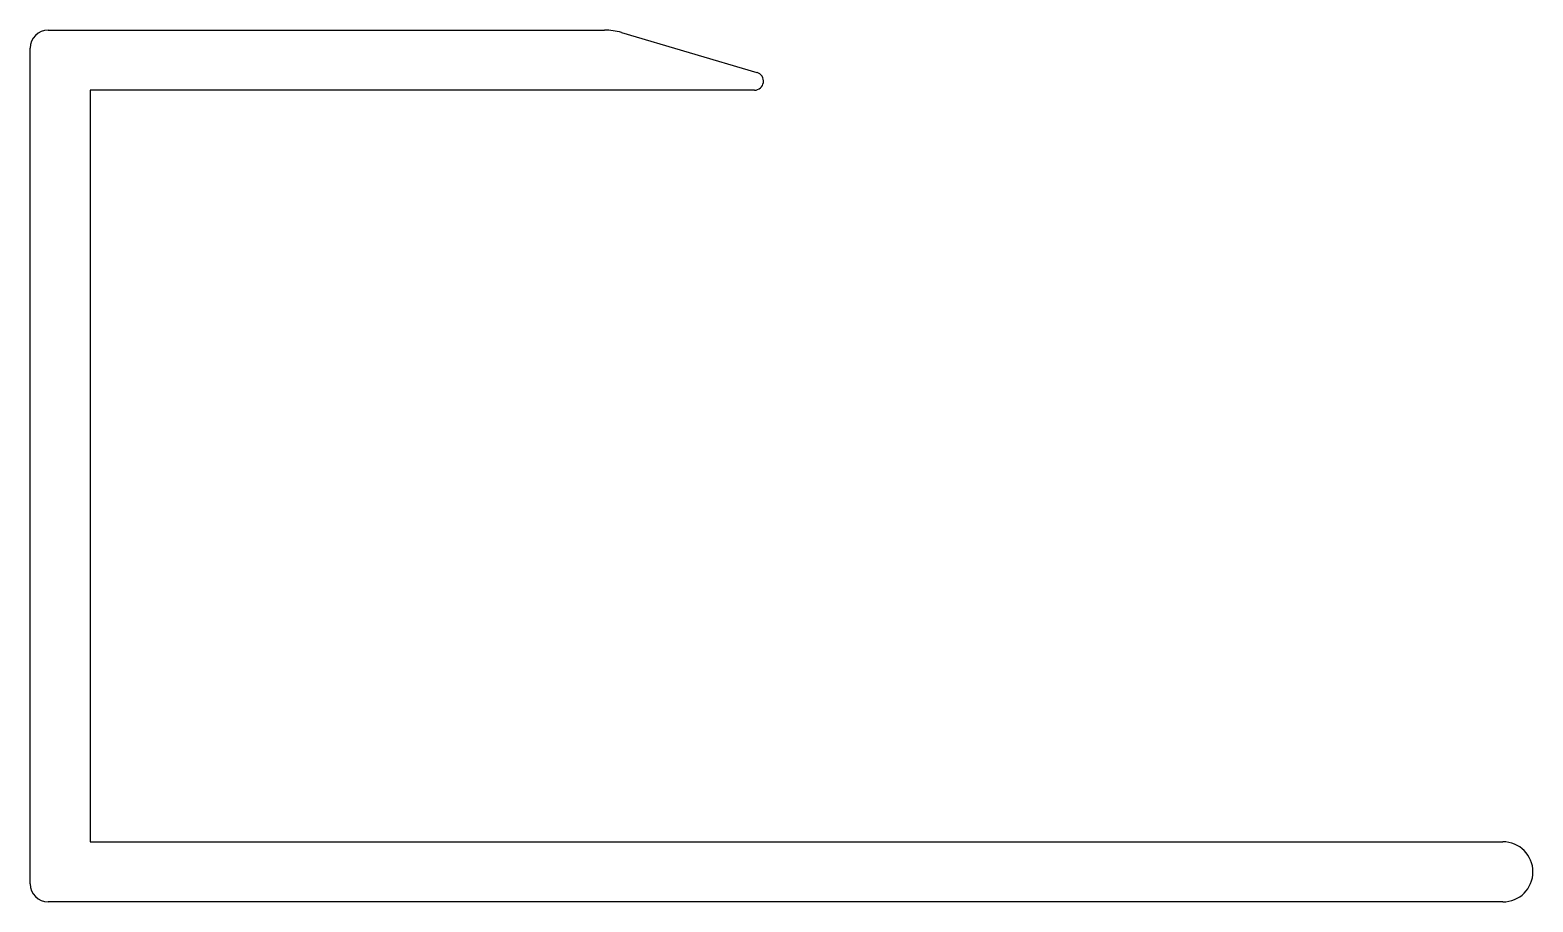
# Model space of a CAD drawing. Extents: x 852.5 to 877.5, y 745.3 to 759.8.
import ezdxf

# ---------------------------------------------------------------- set-up
doc = ezdxf.new("R2010")
doc.units = 0
doc.layers.get('0').update_dxf_attribs({"linetype": 'CONTINUOUS'})

msp = doc.modelspace()

# ---------------------------------------------------------------- linework, layer by layer
for p, q in [((852.849, 759.792), (862.104, 759.792)), ((862.388, 759.751), (864.641, 759.086)), ((852.549, 745.592), (852.549, 759.492)), ((853.549, 758.792), (853.549, 746.292)), ((864.599, 758.792), (853.549, 758.792)), ((853.549, 746.292), (877.049, 746.292)), ((877.049, 745.292), (852.849, 745.292))]:
    msp.add_line(p, q)
for centre, radius, start, end in [((852.849, 759.492), 0.3, 90, 180), ((862.104, 758.792), 1, 73.556, 90), ((864.599, 758.942), 0.15, 270, 73.5561), ((877.049, 745.792), 0.5, 270, 90), ((852.849, 745.592), 0.3, 180, 270)]:
    msp.add_arc(centre, radius, start, end)

doc.saveas('drawing.dxf')
